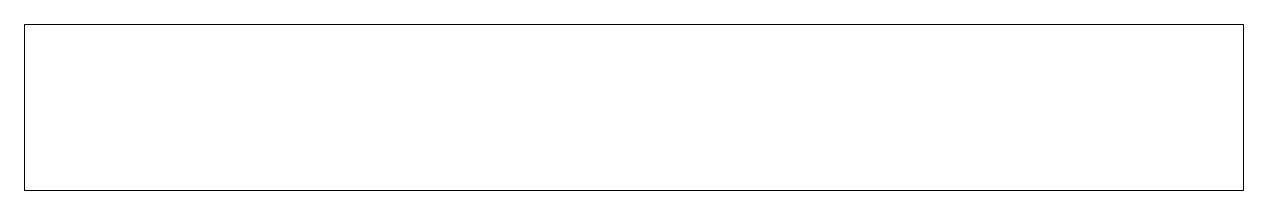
# Model space of a CAD drawing. Header units: millimetres. Extents: x -11 to 11, y -3 to 0.
import ezdxf

# ---------------------------------------------------------------- set-up
doc = ezdxf.new("R2010")
doc.units = ezdxf.units.MM

msp = doc.modelspace()

# ---------------------------------------------------------------- linework, layer by layer
at = {"color": 7, "linetype": 'Continuous', "lineweight": 15}
for p, q in [((-11, 0), (-11, -3)), ((11, 0), (-11, 0)), ((11, -3), (11, 0)), ((11, -3), (-11, -3))]:
    msp.add_line(p, q, dxfattribs=at)

doc.saveas('drawing.dxf')
